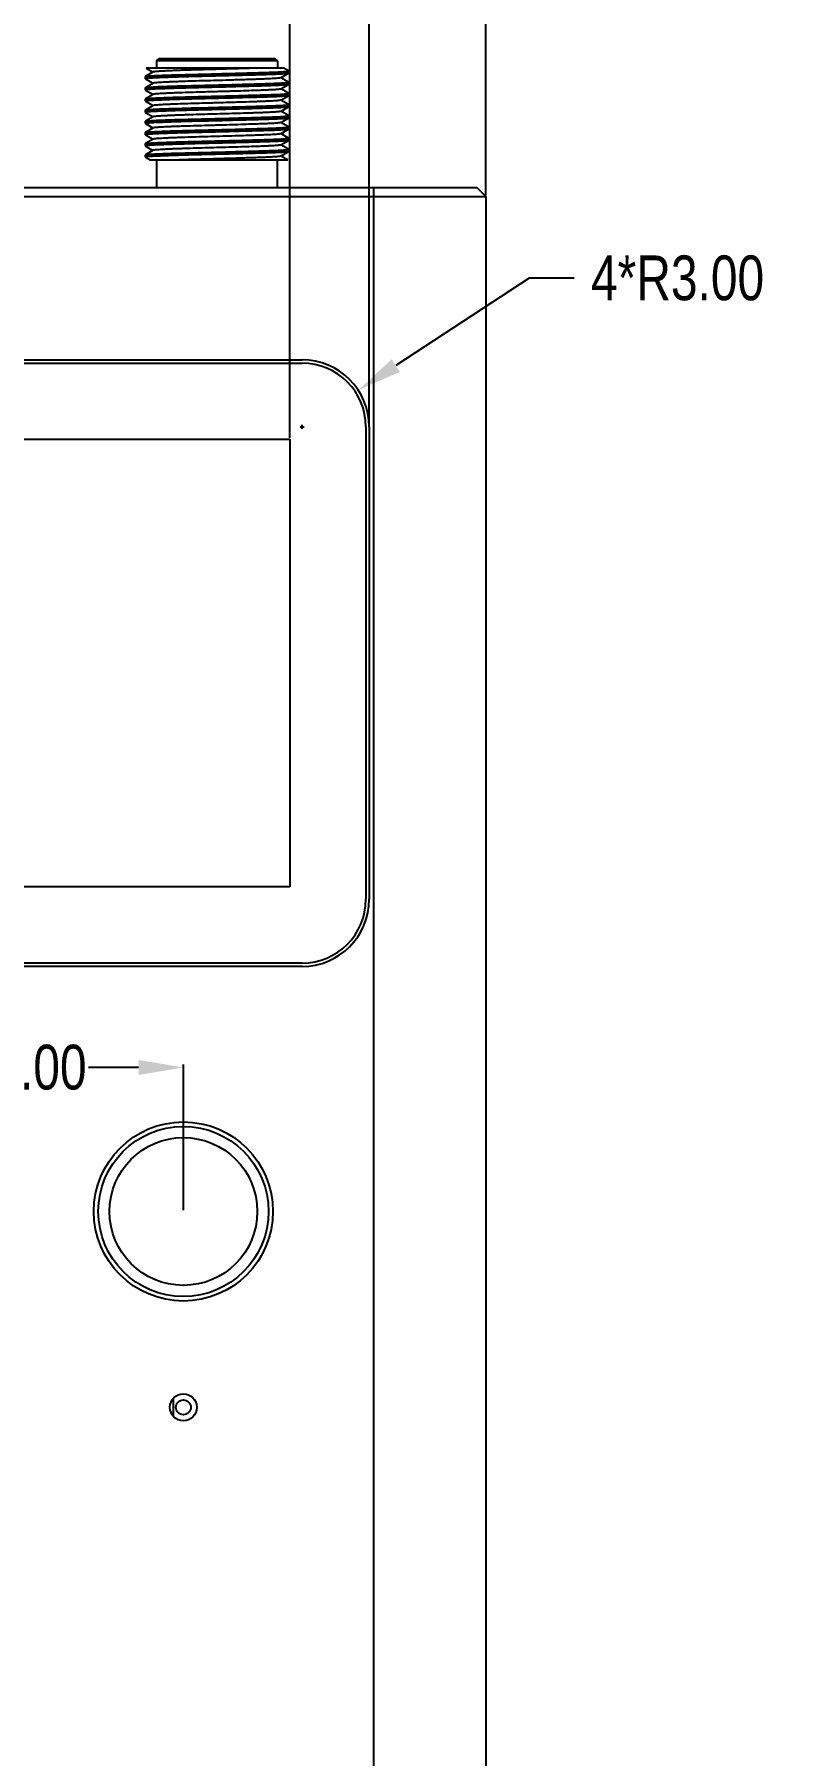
# Model space of a CAD drawing. Header units: inches. Extents: x 318 to 564, y -90 to 138.
# Drawn here: x 411.9 to 445.5, y -16 to 60.9 of the extents above; entities that cross this region are included whole.
import ezdxf

# ---------------------------------------------------------------- set-up
doc = ezdxf.new("R2010")
doc.units = ezdxf.units.IN
doc.header["$LTSCALE"] = 1.21
doc.header["$MEASUREMENT"] = 0
doc.header["$PDMODE"] = 3
doc.header["$PDSIZE"] = 0.3125
doc.layers.get('0').update_dxf_attribs({"linetype": 'CONTINUOUS'})
doc.layers.get('Defpoints').update_dxf_attribs({"linetype": 'CONTINUOUS'})
doc.layers.add('DIM', color=3, linetype='CONTINUOUS')
doc.layers.add('LAY0001', color=7, linetype='CONTINUOUS')
doc.styles.get("Standard").update_dxf_attribs({"font": 'txt', "width": 0.8})
doc.dimstyles.new('a01', dxfattribs={"dimtxt": 2, "dimasz": 2, "dimexe": 0.125, "dimexo": 0.0625, "dimgap": 0.09, "dimtad": 0, "dimtoh": 1, "dimzin": 4, "dimdsep": 46, "dimtxsty": 'STANDARD', "dimblk": '_FILLED', "dimblk1": '_FILLED', "dimblk2": '_FILLED', "dimcen": 0.09, "dimazin": 1, "dimtp": 0.01, "dimtm": 0.01, "dimtfac": 1, "dimtofl": 0, "dimtmove": 0, "dimatfit": 3, "dimldrblk": '_FILLED', "dimfxl": 1, "dimtolj": 1, "dimtzin": 4, "dimarcsym": 0})
doc.dimstyles.get("Standard").update_dxf_attribs({"dimtxt": 0.15625, "dimasz": 0.1875, "dimexe": 0.125, "dimexo": 0.0625, "dimgap": 0.09, "dimtad": 0, "dimtih": 1, "dimtoh": 1, "dimzin": 4, "dimdsep": 46, "dimtxsty": 'STANDARD', "dimblk": '_FILLED', "dimblk1": '_FILLED', "dimblk2": '_FILLED', "dimcen": 0.09, "dimazin": 1, "dimtp": 0.01, "dimtm": 0.01, "dimtfac": 1, "dimtofl": 0, "dimtmove": 0, "dimatfit": 3, "dimldrblk": '_FILLED', "dimfxl": 1, "dimtolj": 1, "dimtzin": 4, "dimarcsym": 0})

# ---------------------------------------------------------------- blocks, each defined once
blk = doc.blocks.new('_FILLED')
at = {"color": 0, "linetype": 'ByBlock'}
blk.add_solid([(0, 0), (-1, 0.167), (-1, -0.167)], dxfattribs=at)
blk = doc.blocks.new('*D82')
at = {"layer": 'Defpoints', "color": 0}
for p in [(423.281, 62.775), (385.781, 42.778), (423.281, 42.778)]:
    blk.add_point(p, dxfattribs=at)
at = {"layer": 'DIM', "color": 0, "lineweight": -2}
for p, q in [((385.781, 42.84), (385.781, 62.9)), ((387.781, 62.775), (401.374, 62.775)), ((421.281, 62.775), (407.687, 62.775)), ((423.281, 42.84), (423.281, 62.9))]:
    blk.add_line(p, q, dxfattribs=at)
at = {"layer": 'DIM', "color": 0, "lineweight": -2, "xscale": 2, "yscale": 2, "zscale": 2, "rotation": 180}
blk.add_blockref('_FILLED', (385.781, 62.775), dxfattribs=at)
at = {"layer": 'DIM', "color": 0, "lineweight": -2, "xscale": 2, "yscale": 2, "zscale": 2}
blk.add_blockref('_FILLED', (423.281, 62.775), dxfattribs=at)
at = {"layer": 'DIM', "color": 0, "insert": (404.531, 62.775), "char_height": 2, "attachment_point": 5}
blk.add_mtext('\\A1;37.50', dxfattribs=at)
blk = doc.blocks.new('*D83')
at = {"layer": 'Defpoints', "color": 0}
for p in [(426.831, 65.906), (382.231, 43.328), (426.831, 43.328)]:
    blk.add_point(p, dxfattribs=at)
at = {"layer": 'DIM', "color": 0, "lineweight": -2}
for p, q in [((382.231, 43.39), (382.231, 66.031)), ((384.231, 65.906), (401.374, 65.906)), ((424.831, 65.906), (407.687, 65.906)), ((426.831, 43.39), (426.831, 66.031))]:
    blk.add_line(p, q, dxfattribs=at)
at = {"layer": 'DIM', "color": 0, "lineweight": -2, "xscale": 2, "yscale": 2, "zscale": 2, "rotation": 180}
blk.add_blockref('_FILLED', (382.231, 65.906), dxfattribs=at)
at = {"layer": 'DIM', "color": 0, "lineweight": -2, "xscale": 2, "yscale": 2, "zscale": 2}
blk.add_blockref('_FILLED', (426.831, 65.906), dxfattribs=at)
at = {"layer": 'DIM', "color": 0, "insert": (404.531, 65.906), "char_height": 2, "attachment_point": 5}
blk.add_mtext('\\A1;44.60', dxfattribs=at)
blk = doc.blocks.new('*D84')
at = {"layer": 'Defpoints', "color": 0}
for p in [(432.031, 69.852), (377.031, 53.628), (432.031, 53.628)]:
    blk.add_point(p, dxfattribs=at)
at = {"layer": 'DIM', "color": 0, "lineweight": -2}
for p, q in [((377.031, 53.69), (377.031, 69.977)), ((432.031, 53.69), (432.031, 69.977)), ((379.031, 69.852), (401.507, 69.852)), ((430.031, 69.852), (407.554, 69.852))]:
    blk.add_line(p, q, dxfattribs=at)
at = {"layer": 'DIM', "color": 0, "lineweight": -2, "xscale": 2, "yscale": 2, "zscale": 2, "rotation": 180}
blk.add_blockref('_FILLED', (377.031, 69.852), dxfattribs=at)
at = {"layer": 'DIM', "color": 0, "lineweight": -2, "xscale": 2, "yscale": 2, "zscale": 2}
blk.add_blockref('_FILLED', (432.031, 69.852), dxfattribs=at)
at = {"layer": 'DIM', "color": 0, "insert": (404.531, 69.852), "char_height": 2, "attachment_point": 5}
blk.add_mtext('\\A1;55.00', dxfattribs=at)
blk = doc.blocks.new('*D86')
at = {"layer": 'Defpoints', "color": 0}
for p in [(418.531, 14.712), (404.531, 8.278), (418.531, 8.278)]:
    blk.add_point(p, dxfattribs=at)
at = {"layer": 'DIM', "color": 0, "lineweight": -2}
for p, q in [((404.531, 8.34), (404.531, 14.837)), ((406.531, 14.712), (408.774, 14.712)), ((416.531, 14.712), (414.287, 14.712)), ((418.531, 8.34), (418.531, 14.837))]:
    blk.add_line(p, q, dxfattribs=at)
at = {"layer": 'DIM', "color": 0, "lineweight": -2, "xscale": 2, "yscale": 2, "zscale": 2, "rotation": 180}
blk.add_blockref('_FILLED', (404.531, 14.712), dxfattribs=at)
at = {"layer": 'DIM', "color": 0, "lineweight": -2, "xscale": 2, "yscale": 2, "zscale": 2}
blk.add_blockref('_FILLED', (418.531, 14.712), dxfattribs=at)
at = {"layer": 'DIM', "color": 0, "insert": (411.531, 14.712), "char_height": 2, "attachment_point": 5}
blk.add_mtext('\\A1;14.00', dxfattribs=at)
blk = doc.blocks.new('*D97')
at = {"layer": 'Defpoints', "color": 0}
for p in [(426.34, 44.972), (423.831, 43.328)]:
    blk.add_point(p, dxfattribs=at)
at = {"layer": 'DIM', "color": 0, "lineweight": -2}
for p, q in [((433.976, 49.975), (428.013, 46.068)), ((435.976, 49.975), (433.976, 49.975)), ((423.741, 43.328), (423.921, 43.328)), ((423.831, 43.238), (423.831, 43.418))]:
    blk.add_line(p, q, dxfattribs=at)
at = {"layer": 'DIM', "color": 0, "lineweight": -2, "xscale": 2, "yscale": 2, "zscale": 2, "rotation": 213.2344813234962}
blk.add_blockref('_FILLED', (426.34, 44.972), dxfattribs=at)
at = {"layer": 'DIM', "color": 0, "insert": (440.599, 49.975), "char_height": 2, "attachment_point": 5}
blk.add_mtext('\\A1;4*R3.00', dxfattribs=at)

msp = doc.modelspace()

# ---------------------------------------------------------------- linework, layer by layer
at = {"color": 7, "linetype": 'Continuous'}
for p, q in [((423.018, 59.356), (416.872, 59.356)), ((416.872, 59.356), (417.174, 59.182)), ((417.331, 59.678), (417.431, 59.778)), ((417.331, 59.678), (417.331, 59.356)), ((422.731, 59.678), (417.331, 59.678)), ((422.631, 59.778), (417.431, 59.778)), ((422.731, 59.678), (422.631, 59.778)), ((422.731, 59.678), (422.731, 59.356)), ((423.228, 59.235), (423.019, 59.356)), ((423.231, 59.232), (423.228, 59.235)), ((423.231, 59.132), (423.231, 59.232)), ((416.831, 58.982), (416.834, 58.985)), ((416.831, 58.882), (416.831, 58.982)), ((416.831, 58.882), (416.834, 58.878)), ((416.831, 58.482), (416.834, 58.485)), ((416.831, 58.382), (416.831, 58.482)), ((417.18, 59.186), (416.834, 58.985)), ((416.834, 58.878), (417.174, 58.682)), ((417.18, 58.686), (416.834, 58.485)), ((422.881, 58.928), (423.228, 59.128)), ((422.881, 58.428), (423.228, 58.628)), ((423.228, 58.735), (422.888, 58.932)), ((423.231, 59.132), (423.228, 59.128)), ((423.231, 58.732), (423.228, 58.735)), ((423.231, 58.632), (423.228, 58.628)), ((423.231, 58.632), (423.231, 58.732)), ((416.831, 58.382), (416.834, 58.378)), ((416.831, 57.982), (416.834, 57.985)), ((416.831, 57.882), (416.831, 57.982)), ((416.831, 57.882), (416.834, 57.878)), ((416.834, 58.378), (417.174, 58.182)), ((417.18, 58.186), (416.834, 57.985)), ((416.834, 57.878), (417.174, 57.682)), ((417.18, 57.686), (416.834, 57.485)), ((422.881, 57.928), (423.228, 58.128)), ((423.228, 58.235), (422.888, 58.432)), ((423.228, 57.735), (422.888, 57.932)), ((423.231, 58.232), (423.228, 58.235)), ((423.231, 58.132), (423.228, 58.128)), ((423.231, 57.732), (423.228, 57.735)), ((423.231, 58.132), (423.231, 58.232)), ((423.231, 57.632), (423.231, 57.732)), ((416.831, 57.482), (416.834, 57.485)), ((416.831, 57.382), (416.831, 57.482)), ((416.831, 57.382), (416.834, 57.378)), ((416.831, 56.982), (416.834, 56.985)), ((416.831, 56.882), (416.831, 56.982)), ((416.834, 57.378), (417.174, 57.182)), ((417.18, 57.186), (416.834, 56.985)), ((422.881, 57.428), (423.228, 57.628)), ((422.881, 56.928), (423.228, 57.128)), ((423.228, 57.235), (422.888, 57.432)), ((423.228, 56.735), (422.888, 56.932)), ((423.231, 57.632), (423.228, 57.628)), ((423.231, 57.232), (423.228, 57.235)), ((423.231, 57.132), (423.228, 57.128)), ((423.231, 57.132), (423.231, 57.232)), ((416.831, 56.882), (416.834, 56.878)), ((416.831, 56.482), (416.834, 56.485)), ((416.831, 56.382), (416.831, 56.482)), ((416.831, 56.382), (416.834, 56.378)), ((416.834, 56.878), (417.174, 56.682)), ((417.18, 56.686), (416.834, 56.485)), ((416.834, 56.378), (417.174, 56.182)), ((417.18, 56.186), (416.834, 55.985)), ((422.881, 56.428), (423.228, 56.628)), ((423.228, 56.235), (422.888, 56.432)), ((423.231, 56.732), (423.228, 56.735)), ((423.231, 56.632), (423.228, 56.628)), ((423.231, 56.232), (423.228, 56.235)), ((423.231, 56.632), (423.231, 56.732)), ((423.231, 56.132), (423.231, 56.232)), ((416.831, 55.982), (416.834, 55.985)), ((416.831, 55.882), (416.831, 55.982)), ((416.831, 55.882), (416.834, 55.878)), ((416.831, 55.482), (416.834, 55.485)), ((416.831, 55.382), (416.831, 55.482)), ((416.831, 55.382), (416.834, 55.378)), ((416.834, 55.878), (417.174, 55.682)), ((417.18, 55.686), (416.834, 55.485)), ((416.834, 55.378), (417.045, 55.256)), ((422.881, 55.928), (423.228, 56.128)), ((422.881, 55.428), (423.228, 55.628)), ((423.228, 55.735), (422.888, 55.932)), ((423.192, 55.256), (422.888, 55.432)), ((423.231, 56.132), (423.228, 56.128)), ((423.231, 55.732), (423.228, 55.735)), ((423.231, 55.632), (423.228, 55.628)), ((423.231, 55.632), (423.231, 55.732)), ((417.045, 55.256), (423.192, 55.256)), ((417.331, 55.256), (417.331, 54.028)), ((422.731, 54.028), (422.731, 55.256)), ((377.431, 54.028), (431.631, 54.028)), ((427.031, -55.972), (427.031, 54.028)), ((431.631, 54.028), (432.031, 53.628)), ((377.031, 53.628), (432.031, 53.628)), ((432.031, 53.628), (432.031, -55.572)), ((385.231, 46.328), (423.831, 46.328)), ((385.231, 46.178), (423.831, 46.178)), ((426.681, 43.328), (426.681, 22.228)), ((426.831, 43.328), (426.831, 22.228)), ((385.781, 42.778), (423.281, 42.778)), ((423.281, 42.778), (423.281, 22.778)), ((423.281, 22.778), (385.781, 22.778)), ((423.831, 19.378), (385.231, 19.378)), ((423.831, 19.228), (385.231, 19.228))]:
    msp.add_line(p, q, dxfattribs=at)
for centre, radius in [((418.531, 8.278), 4), ((418.531, 8.278), 3.8), ((418.531, 8.278), 3.3), ((418.531, -0.472), 0.6)]:
    msp.add_circle(centre, radius, dxfattribs=at)
for centre, radius, start, end in [((423.831, 43.328), 3, 0, 90), ((423.831, 43.328), 2.85, 0, 90), ((423.831, 22.228), 3, 270, 0), ((423.831, 22.228), 2.85, 270, 0)]:
    msp.add_arc(centre, radius, start, end, dxfattribs=at)
for points, knots in [([(416.834, 58.985), (416.837, 58.987), (416.846, 58.99), (416.864, 58.993), (416.89, 58.997), (416.922, 59), (416.962, 59.004), (417.03, 59.009), (417.131, 59.015), (417.274, 59.023), (417.442, 59.031), (417.634, 59.039), (417.849, 59.047), (418.084, 59.055), (418.432, 59.065), (418.9, 59.078), (419.489, 59.092), (420.099, 59.107), (420.705, 59.123), (421.199, 59.136), (421.576, 59.147), (421.838, 59.155), (422.084, 59.162), (422.31, 59.169), (422.516, 59.176), (422.697, 59.183), (422.854, 59.191), (422.968, 59.198), (423.046, 59.203), (423.094, 59.207), (423.135, 59.211), (423.168, 59.215), (423.194, 59.219), (423.214, 59.223), (423.225, 59.226), (423.231, 59.23), (423.231, 59.232)], [0, 0, 0, 0, 0.001729, 0.004578, 0.008567, 0.013696, 0.019957, 0.027338, 0.045393, 0.067696, 0.09404, 0.124182, 0.157836, 0.194691, 0.2344, 0.320868, 0.414011, 0.510358, 0.606306, 0.698268, 0.741672, 0.782807, 0.821289, 0.856759, 0.888886, 0.917372, 0.941952, 0.962397, 0.971009, 0.978521, 0.984915, 0.99018, 0.994306, 0.997291, 0.999151, 1, 1, 1, 1]), ([(421.687, 59.356), (421.462, 59.348), (420.99, 59.333), (420.264, 59.312), (419.639, 59.294), (419.144, 59.282), (418.792, 59.271), (418.463, 59.261), (418.161, 59.25), (417.893, 59.239), (417.693, 59.229), (417.553, 59.222), (417.465, 59.216), (417.387, 59.211), (417.322, 59.206), (417.269, 59.202), (417.228, 59.197), (417.202, 59.193), (417.187, 59.189), (417.182, 59.187), (417.18, 59.186)], [0, 0, 0, 0, 0.149435, 0.314378, 0.483088, 0.565096, 0.643538, 0.717082, 0.784342, 0.844165, 0.895475, 0.917639, 0.937341, 0.954502, 0.969041, 0.980885, 0.989991, 0.996348, 0.998505, 1, 1, 1, 1]), ([(423.228, 59.128), (423.224, 59.126), (423.215, 59.123), (423.197, 59.12), (423.171, 59.116), (423.139, 59.112), (423.099, 59.108), (423.031, 59.102), (422.929, 59.095), (422.787, 59.088), (422.619, 59.08), (422.426, 59.073), (422.211, 59.066), (421.976, 59.059), (421.628, 59.048), (421.16, 59.035), (420.571, 59.019), (419.962, 59.003), (419.355, 58.989), (418.862, 58.977), (418.485, 58.967), (418.222, 58.959), (417.977, 58.951), (417.751, 58.943), (417.546, 58.935), (417.364, 58.927), (417.207, 58.919), (417.093, 58.913), (417.015, 58.908), (416.967, 58.904), (416.926, 58.901), (416.893, 58.897), (416.867, 58.894), (416.848, 58.89), (416.837, 58.887), (416.831, 58.884), (416.831, 58.882)], [0, 0, 0, 0, 0.001751, 0.004621, 0.008633, 0.013783, 0.020062, 0.02746, 0.045544, 0.067869, 0.094228, 0.124379, 0.158039, 0.194896, 0.234607, 0.321078, 0.414221, 0.510554, 0.606475, 0.698405, 0.741793, 0.782917, 0.821391, 0.856856, 0.888978, 0.917458, 0.94203, 0.962464, 0.97107, 0.978574, 0.984959, 0.990214, 0.994331, 0.997307, 0.999159, 1, 1, 1, 1]), ([(423.228, 58.628), (423.224, 58.626), (423.215, 58.623), (423.197, 58.62), (423.171, 58.616), (423.139, 58.612), (423.099, 58.608), (423.031, 58.602), (422.929, 58.595), (422.787, 58.588), (422.619, 58.58), (422.426, 58.573), (422.211, 58.566), (421.976, 58.559), (421.628, 58.548), (421.16, 58.535), (420.571, 58.519), (419.962, 58.503), (419.355, 58.489), (418.862, 58.477), (418.485, 58.467), (418.222, 58.459), (417.977, 58.451), (417.751, 58.443), (417.546, 58.435), (417.364, 58.427), (417.207, 58.419), (417.093, 58.413), (417.015, 58.408), (416.967, 58.404), (416.926, 58.401), (416.893, 58.397), (416.867, 58.394), (416.848, 58.39), (416.837, 58.387), (416.831, 58.384), (416.831, 58.382)], [0, 0, 0, 0, 0.001751, 0.004621, 0.008633, 0.013783, 0.020062, 0.02746, 0.045544, 0.067869, 0.094228, 0.124379, 0.158039, 0.194896, 0.234607, 0.321078, 0.414221, 0.510554, 0.606475, 0.698405, 0.741793, 0.782917, 0.821391, 0.856856, 0.888978, 0.917458, 0.94203, 0.962464, 0.97107, 0.978574, 0.984959, 0.990214, 0.994331, 0.997307, 0.999159, 1, 1, 1, 1]), ([(416.834, 58.485), (416.837, 58.487), (416.846, 58.49), (416.864, 58.493), (416.89, 58.497), (416.922, 58.5), (416.962, 58.504), (417.03, 58.509), (417.131, 58.515), (417.274, 58.523), (417.442, 58.531), (417.634, 58.539), (417.849, 58.547), (418.084, 58.555), (418.432, 58.565), (418.9, 58.578), (419.489, 58.592), (420.099, 58.607), (420.705, 58.623), (421.199, 58.636), (421.576, 58.647), (421.838, 58.655), (422.084, 58.662), (422.31, 58.669), (422.516, 58.676), (422.697, 58.683), (422.854, 58.691), (422.968, 58.698), (423.046, 58.703), (423.094, 58.707), (423.135, 58.711), (423.168, 58.715), (423.194, 58.719), (423.214, 58.723), (423.225, 58.726), (423.231, 58.73), (423.231, 58.732)], [0, 0, 0, 0, 0.001729, 0.004578, 0.008567, 0.013696, 0.019957, 0.027338, 0.045393, 0.067696, 0.09404, 0.124182, 0.157836, 0.194691, 0.2344, 0.320868, 0.414011, 0.510358, 0.606306, 0.698268, 0.741672, 0.782807, 0.821289, 0.856759, 0.888886, 0.917372, 0.941952, 0.962397, 0.971009, 0.978521, 0.984915, 0.99018, 0.994306, 0.997291, 0.999151, 1, 1, 1, 1]), ([(422.881, 58.928), (422.878, 58.926), (422.869, 58.923), (422.853, 58.919), (422.83, 58.916), (422.801, 58.912), (422.766, 58.908), (422.706, 58.902), (422.617, 58.895), (422.493, 58.888), (422.346, 58.88), (422.179, 58.873), (421.992, 58.867), (421.787, 58.859), (421.567, 58.852), (421.332, 58.844), (421.086, 58.837), (420.831, 58.829), (420.477, 58.818), (420.029, 58.805), (419.496, 58.791), (418.982, 58.777), (418.575, 58.764), (418.272, 58.754), (418.067, 58.746), (417.881, 58.738), (417.713, 58.73), (417.567, 58.722), (417.443, 58.715), (417.354, 58.709), (417.295, 58.704), (417.26, 58.7), (417.231, 58.697), (417.208, 58.694), (417.192, 58.69), (417.183, 58.687), (417.181, 58.685)], [0, 0, 0, 0, 0.001852, 0.004775, 0.008799, 0.013931, 0.020164, 0.027477, 0.045243, 0.067095, 0.092892, 0.122343, 0.155175, 0.191178, 0.229975, 0.271167, 0.314449, 0.359413, 0.405641, 0.500232, 0.594818, 0.685973, 0.770421, 0.809173, 0.845139, 0.877981, 0.907404, 0.933119, 0.95498, 0.972734, 0.979995, 0.986184, 0.991294, 0.995299, 0.998192, 1, 1, 1, 1]), ([(423.228, 58.128), (423.224, 58.126), (423.215, 58.123), (423.197, 58.12), (423.171, 58.116), (423.139, 58.112), (423.099, 58.108), (423.031, 58.102), (422.929, 58.095), (422.787, 58.088), (422.619, 58.08), (422.426, 58.073), (422.211, 58.066), (421.976, 58.059), (421.628, 58.048), (421.16, 58.035), (420.571, 58.019), (419.962, 58.003), (419.355, 57.989), (418.862, 57.977), (418.485, 57.967), (418.222, 57.959), (417.977, 57.951), (417.751, 57.943), (417.546, 57.935), (417.364, 57.927), (417.207, 57.919), (417.093, 57.913), (417.015, 57.908), (416.967, 57.904), (416.926, 57.901), (416.893, 57.897), (416.867, 57.894), (416.848, 57.89), (416.837, 57.887), (416.831, 57.884), (416.831, 57.882)], [0, 0, 0, 0, 0.001751, 0.004621, 0.008633, 0.013783, 0.020062, 0.02746, 0.045544, 0.067869, 0.094228, 0.124379, 0.158039, 0.194896, 0.234607, 0.321078, 0.414221, 0.510554, 0.606475, 0.698405, 0.741793, 0.782917, 0.821391, 0.856856, 0.888978, 0.917458, 0.94203, 0.962464, 0.97107, 0.978574, 0.984959, 0.990214, 0.994331, 0.997307, 0.999159, 1, 1, 1, 1]), ([(416.834, 57.985), (416.837, 57.987), (416.846, 57.99), (416.864, 57.993), (416.89, 57.997), (416.922, 58), (416.962, 58.004), (417.03, 58.009), (417.131, 58.015), (417.274, 58.023), (417.442, 58.031), (417.634, 58.039), (417.849, 58.047), (418.084, 58.055), (418.432, 58.065), (418.9, 58.078), (419.489, 58.092), (420.099, 58.107), (420.705, 58.123), (421.199, 58.136), (421.576, 58.147), (421.838, 58.155), (422.084, 58.162), (422.31, 58.169), (422.516, 58.176), (422.697, 58.183), (422.854, 58.191), (422.968, 58.198), (423.046, 58.203), (423.094, 58.207), (423.135, 58.211), (423.168, 58.215), (423.194, 58.219), (423.214, 58.223), (423.225, 58.226), (423.231, 58.23), (423.231, 58.232)], [0, 0, 0, 0, 0.001729, 0.004578, 0.008567, 0.013696, 0.019957, 0.027338, 0.045393, 0.067696, 0.09404, 0.124182, 0.157836, 0.194691, 0.2344, 0.320868, 0.414011, 0.510358, 0.606306, 0.698268, 0.741672, 0.782807, 0.821289, 0.856759, 0.888886, 0.917372, 0.941952, 0.962397, 0.971009, 0.978521, 0.984915, 0.99018, 0.994306, 0.997291, 0.999151, 1, 1, 1, 1]), ([(416.834, 57.485), (416.837, 57.487), (416.846, 57.49), (416.864, 57.493), (416.89, 57.497), (416.922, 57.5), (416.962, 57.504), (417.03, 57.509), (417.131, 57.515), (417.274, 57.523), (417.442, 57.531), (417.634, 57.539), (417.849, 57.547), (418.084, 57.555), (418.432, 57.565), (418.9, 57.578), (419.489, 57.592), (420.099, 57.607), (420.705, 57.623), (421.199, 57.636), (421.576, 57.647), (421.838, 57.655), (422.084, 57.662), (422.31, 57.669), (422.516, 57.676), (422.697, 57.683), (422.854, 57.691), (422.968, 57.698), (423.046, 57.703), (423.094, 57.707), (423.135, 57.711), (423.168, 57.715), (423.194, 57.719), (423.214, 57.723), (423.225, 57.726), (423.231, 57.73), (423.231, 57.732)], [0, 0, 0, 0, 0.001729, 0.004578, 0.008567, 0.013696, 0.019957, 0.027338, 0.045393, 0.067696, 0.09404, 0.124182, 0.157836, 0.194691, 0.2344, 0.320868, 0.414011, 0.510358, 0.606306, 0.698268, 0.741672, 0.782807, 0.821289, 0.856759, 0.888886, 0.917372, 0.941952, 0.962397, 0.971009, 0.978521, 0.984915, 0.99018, 0.994306, 0.997291, 0.999151, 1, 1, 1, 1]), ([(422.881, 58.428), (422.878, 58.426), (422.869, 58.423), (422.852, 58.419), (422.83, 58.415), (422.801, 58.412), (422.766, 58.408), (422.706, 58.402), (422.617, 58.395), (422.493, 58.388), (422.346, 58.381), (422.179, 58.373), (421.992, 58.367), (421.787, 58.359), (421.485, 58.349), (421.165, 58.339), (420.83, 58.328), (420.568, 58.321), (420.3, 58.313), (420.029, 58.305), (419.759, 58.298), (419.406, 58.288), (418.982, 58.277), (418.575, 58.264), (418.272, 58.254), (418.067, 58.246), (417.881, 58.238), (417.713, 58.23), (417.567, 58.222), (417.443, 58.215), (417.354, 58.209), (417.295, 58.204), (417.26, 58.2), (417.231, 58.197), (417.208, 58.194), (417.192, 58.19), (417.183, 58.187), (417.18, 58.186)], [0, 0, 0, 0, 0.001887, 0.004852, 0.008872, 0.013955, 0.020131, 0.027426, 0.045288, 0.067152, 0.092887, 0.12235, 0.155198, 0.191198, 0.229983, 0.314461, 0.359427, 0.405649, 0.452725, 0.500234, 0.547741, 0.594822, 0.685972, 0.770422, 0.809163, 0.845129, 0.877973, 0.90738, 0.933121, 0.954981, 0.972713, 0.97998, 0.986171, 0.991275, 0.995274, 0.998173, 1, 1, 1, 1]), ([(422.881, 57.928), (422.878, 57.926), (422.869, 57.923), (422.853, 57.919), (422.83, 57.916), (422.801, 57.912), (422.766, 57.908), (422.706, 57.902), (422.617, 57.896), (422.493, 57.888), (422.346, 57.88), (422.179, 57.873), (421.992, 57.866), (421.787, 57.859), (421.485, 57.849), (421.165, 57.839), (420.83, 57.829), (420.477, 57.818), (420.119, 57.807), (419.759, 57.798), (419.406, 57.788), (418.982, 57.777), (418.506, 57.762), (418.141, 57.749), (417.881, 57.738), (417.713, 57.73), (417.567, 57.723), (417.443, 57.715), (417.354, 57.709), (417.295, 57.704), (417.26, 57.7), (417.231, 57.697), (417.208, 57.694), (417.192, 57.69), (417.183, 57.687), (417.18, 57.686)], [0, 0, 0, 0, 0.001862, 0.004801, 0.008835, 0.013966, 0.020186, 0.027484, 0.045255, 0.067118, 0.092895, 0.122342, 0.155208, 0.191202, 0.229964, 0.314469, 0.359422, 0.40564, 0.500234, 0.547742, 0.594817, 0.685973, 0.770423, 0.845124, 0.877954, 0.907386, 0.93314, 0.954971, 0.972708, 0.979987, 0.986181, 0.991275, 0.995265, 0.998167, 1, 1, 1, 1]), ([(423.228, 57.628), (423.224, 57.626), (423.215, 57.623), (423.197, 57.62), (423.171, 57.616), (423.139, 57.612), (423.099, 57.608), (423.031, 57.602), (422.929, 57.595), (422.787, 57.588), (422.619, 57.58), (422.426, 57.573), (422.211, 57.566), (421.976, 57.559), (421.628, 57.548), (421.16, 57.535), (420.571, 57.519), (419.962, 57.503), (419.355, 57.489), (418.862, 57.477), (418.485, 57.467), (418.222, 57.459), (417.977, 57.451), (417.751, 57.443), (417.546, 57.435), (417.364, 57.427), (417.207, 57.419), (417.093, 57.413), (417.015, 57.408), (416.967, 57.404), (416.926, 57.401), (416.893, 57.397), (416.867, 57.394), (416.848, 57.39), (416.837, 57.387), (416.831, 57.384), (416.831, 57.382)], [0, 0, 0, 0, 0.001751, 0.004621, 0.008633, 0.013783, 0.020062, 0.02746, 0.045544, 0.067869, 0.094228, 0.124379, 0.158039, 0.194896, 0.234607, 0.321078, 0.414221, 0.510554, 0.606475, 0.698405, 0.741793, 0.782917, 0.821391, 0.856856, 0.888978, 0.917458, 0.94203, 0.962464, 0.97107, 0.978574, 0.984959, 0.990214, 0.994331, 0.997307, 0.999159, 1, 1, 1, 1]), ([(423.228, 57.128), (423.224, 57.126), (423.215, 57.123), (423.197, 57.12), (423.171, 57.116), (423.139, 57.112), (423.099, 57.108), (423.031, 57.102), (422.929, 57.095), (422.787, 57.088), (422.619, 57.08), (422.426, 57.073), (422.211, 57.066), (421.976, 57.059), (421.628, 57.048), (421.16, 57.035), (420.571, 57.019), (419.962, 57.003), (419.355, 56.989), (418.862, 56.977), (418.485, 56.967), (418.222, 56.959), (417.977, 56.951), (417.751, 56.943), (417.546, 56.935), (417.364, 56.927), (417.207, 56.919), (417.093, 56.913), (417.015, 56.908), (416.967, 56.904), (416.926, 56.901), (416.893, 56.897), (416.867, 56.894), (416.848, 56.89), (416.837, 56.887), (416.831, 56.884), (416.831, 56.882)], [0, 0, 0, 0, 0.001751, 0.004621, 0.008633, 0.013783, 0.020062, 0.02746, 0.045544, 0.067869, 0.094228, 0.124379, 0.158039, 0.194896, 0.234607, 0.321078, 0.414221, 0.510554, 0.606475, 0.698405, 0.741793, 0.782917, 0.821391, 0.856856, 0.888978, 0.917458, 0.94203, 0.962464, 0.97107, 0.978574, 0.984959, 0.990214, 0.994331, 0.997307, 0.999159, 1, 1, 1, 1]), ([(416.834, 56.985), (416.837, 56.987), (416.846, 56.99), (416.864, 56.993), (416.89, 56.997), (416.922, 57), (416.962, 57.004), (417.03, 57.009), (417.131, 57.015), (417.274, 57.023), (417.442, 57.031), (417.634, 57.039), (417.849, 57.047), (418.084, 57.055), (418.432, 57.065), (418.9, 57.078), (419.489, 57.092), (420.099, 57.107), (420.705, 57.123), (421.199, 57.136), (421.576, 57.147), (421.838, 57.155), (422.084, 57.162), (422.31, 57.169), (422.516, 57.176), (422.697, 57.183), (422.854, 57.191), (422.968, 57.198), (423.046, 57.203), (423.094, 57.207), (423.135, 57.211), (423.168, 57.215), (423.194, 57.219), (423.214, 57.223), (423.225, 57.226), (423.231, 57.23), (423.231, 57.232)], [0, 0, 0, 0, 0.001729, 0.004578, 0.008567, 0.013696, 0.019957, 0.027338, 0.045393, 0.067696, 0.09404, 0.124182, 0.157836, 0.194691, 0.2344, 0.320868, 0.414011, 0.510358, 0.606306, 0.698268, 0.741672, 0.782807, 0.821289, 0.856759, 0.888886, 0.917372, 0.941952, 0.962397, 0.971009, 0.978521, 0.984915, 0.99018, 0.994306, 0.997291, 0.999151, 1, 1, 1, 1]), ([(422.881, 57.428), (422.878, 57.426), (422.869, 57.423), (422.853, 57.419), (422.83, 57.416), (422.801, 57.412), (422.766, 57.408), (422.706, 57.402), (422.617, 57.395), (422.493, 57.388), (422.346, 57.38), (422.179, 57.373), (421.992, 57.366), (421.787, 57.359), (421.485, 57.349), (421.077, 57.336), (420.563, 57.321), (420.029, 57.305), (419.496, 57.291), (419.061, 57.279), (418.727, 57.269), (418.492, 57.261), (418.272, 57.254), (418.067, 57.246), (417.881, 57.238), (417.713, 57.23), (417.567, 57.223), (417.443, 57.215), (417.354, 57.209), (417.295, 57.204), (417.26, 57.2), (417.231, 57.197), (417.208, 57.194), (417.192, 57.19), (417.183, 57.187), (417.18, 57.186)], [0, 0, 0, 0, 0.001851, 0.004773, 0.008795, 0.01392, 0.020144, 0.027451, 0.045231, 0.067094, 0.09287, 0.12232, 0.15519, 0.191174, 0.229939, 0.314444, 0.405627, 0.50022, 0.594802, 0.685962, 0.729228, 0.770403, 0.809146, 0.845144, 0.877956, 0.907364, 0.933133, 0.954963, 0.972707, 0.979982, 0.986171, 0.991269, 0.995273, 0.998178, 1, 1, 1, 1]), ([(422.881, 56.928), (422.878, 56.926), (422.869, 56.923), (422.853, 56.919), (422.83, 56.916), (422.801, 56.912), (422.766, 56.908), (422.706, 56.902), (422.617, 56.895), (422.493, 56.888), (422.346, 56.88), (422.179, 56.873), (421.992, 56.866), (421.787, 56.859), (421.485, 56.849), (421.077, 56.836), (420.563, 56.82), (420.119, 56.808), (419.759, 56.798), (419.406, 56.788), (418.982, 56.777), (418.575, 56.764), (418.272, 56.754), (418.067, 56.746), (417.881, 56.738), (417.713, 56.73), (417.567, 56.723), (417.443, 56.715), (417.354, 56.709), (417.295, 56.704), (417.26, 56.701), (417.231, 56.697), (417.208, 56.694), (417.192, 56.69), (417.184, 56.687), (417.181, 56.685)], [0, 0, 0, 0, 0.001845, 0.004771, 0.0088, 0.013933, 0.02016, 0.027467, 0.045248, 0.067111, 0.092874, 0.122331, 0.155195, 0.191183, 0.229968, 0.314455, 0.405645, 0.500237, 0.547744, 0.594825, 0.685975, 0.77044, 0.809177, 0.845146, 0.877983, 0.9074, 0.933157, 0.954995, 0.97272, 0.980003, 0.98621, 0.991318, 0.995309, 0.998186, 1, 1, 1, 1]), ([(423.228, 56.628), (423.224, 56.626), (423.215, 56.623), (423.197, 56.62), (423.171, 56.616), (423.139, 56.612), (423.099, 56.608), (423.031, 56.602), (422.929, 56.595), (422.787, 56.588), (422.619, 56.58), (422.426, 56.573), (422.211, 56.566), (421.976, 56.559), (421.628, 56.548), (421.16, 56.535), (420.571, 56.519), (419.962, 56.503), (419.355, 56.489), (418.862, 56.477), (418.485, 56.467), (418.222, 56.459), (417.977, 56.451), (417.751, 56.443), (417.546, 56.435), (417.364, 56.427), (417.207, 56.419), (417.093, 56.413), (417.015, 56.408), (416.967, 56.404), (416.926, 56.401), (416.893, 56.397), (416.867, 56.394), (416.848, 56.39), (416.837, 56.387), (416.831, 56.384), (416.831, 56.382)], [0, 0, 0, 0, 0.001751, 0.004621, 0.008633, 0.013783, 0.020062, 0.02746, 0.045544, 0.067869, 0.094228, 0.124379, 0.158039, 0.194896, 0.234607, 0.321078, 0.414221, 0.510554, 0.606475, 0.698405, 0.741793, 0.782917, 0.821391, 0.856856, 0.888978, 0.917458, 0.94203, 0.962464, 0.97107, 0.978574, 0.984959, 0.990214, 0.994331, 0.997307, 0.999159, 1, 1, 1, 1]), ([(416.834, 56.485), (416.837, 56.487), (416.846, 56.49), (416.864, 56.493), (416.89, 56.497), (416.922, 56.5), (416.962, 56.504), (417.03, 56.509), (417.131, 56.515), (417.274, 56.523), (417.442, 56.531), (417.634, 56.539), (417.849, 56.547), (418.084, 56.555), (418.432, 56.565), (418.9, 56.578), (419.489, 56.592), (420.099, 56.607), (420.705, 56.623), (421.199, 56.636), (421.576, 56.647), (421.838, 56.655), (422.084, 56.662), (422.31, 56.669), (422.516, 56.676), (422.697, 56.683), (422.854, 56.691), (422.968, 56.698), (423.046, 56.703), (423.094, 56.707), (423.135, 56.711), (423.168, 56.715), (423.194, 56.719), (423.214, 56.723), (423.225, 56.726), (423.231, 56.73), (423.231, 56.732)], [0, 0, 0, 0, 0.001729, 0.004578, 0.008567, 0.013696, 0.019957, 0.027338, 0.045393, 0.067696, 0.09404, 0.124182, 0.157836, 0.194691, 0.2344, 0.320868, 0.414011, 0.510358, 0.606306, 0.698268, 0.741672, 0.782807, 0.821289, 0.856759, 0.888886, 0.917372, 0.941952, 0.962397, 0.971009, 0.978521, 0.984915, 0.99018, 0.994306, 0.997291, 0.999151, 1, 1, 1, 1]), ([(416.834, 55.985), (416.837, 55.987), (416.846, 55.99), (416.864, 55.993), (416.89, 55.997), (416.922, 56), (416.962, 56.004), (417.03, 56.009), (417.131, 56.015), (417.274, 56.023), (417.442, 56.031), (417.634, 56.039), (417.849, 56.047), (418.084, 56.055), (418.432, 56.065), (418.9, 56.078), (419.489, 56.092), (420.099, 56.107), (420.705, 56.123), (421.199, 56.136), (421.576, 56.147), (421.838, 56.155), (422.084, 56.162), (422.31, 56.169), (422.516, 56.176), (422.697, 56.183), (422.854, 56.191), (422.968, 56.198), (423.046, 56.203), (423.094, 56.207), (423.135, 56.211), (423.168, 56.215), (423.194, 56.219), (423.214, 56.223), (423.225, 56.226), (423.231, 56.23), (423.231, 56.232)], [0, 0, 0, 0, 0.001729, 0.004578, 0.008567, 0.013696, 0.019957, 0.027338, 0.045393, 0.067696, 0.09404, 0.124182, 0.157836, 0.194691, 0.2344, 0.320868, 0.414011, 0.510358, 0.606306, 0.698268, 0.741672, 0.782807, 0.821289, 0.856759, 0.888886, 0.917372, 0.941952, 0.962397, 0.971009, 0.978521, 0.984915, 0.99018, 0.994306, 0.997291, 0.999151, 1, 1, 1, 1]), ([(422.881, 56.428), (422.878, 56.426), (422.869, 56.423), (422.853, 56.419), (422.83, 56.415), (422.801, 56.412), (422.766, 56.408), (422.706, 56.402), (422.617, 56.396), (422.493, 56.388), (422.346, 56.38), (422.179, 56.373), (421.992, 56.366), (421.787, 56.359), (421.485, 56.349), (421.077, 56.336), (420.563, 56.321), (420.029, 56.305), (419.496, 56.291), (418.982, 56.277), (418.575, 56.264), (418.272, 56.254), (418.067, 56.246), (417.881, 56.238), (417.713, 56.23), (417.567, 56.222), (417.443, 56.215), (417.354, 56.209), (417.295, 56.204), (417.26, 56.2), (417.231, 56.197), (417.208, 56.194), (417.192, 56.19), (417.183, 56.187), (417.18, 56.186)], [0, 0, 0, 0, 0.001854, 0.004814, 0.008874, 0.014014, 0.020225, 0.027513, 0.045278, 0.067148, 0.092927, 0.12236, 0.155229, 0.191221, 0.229984, 0.314478, 0.405656, 0.500241, 0.594818, 0.685971, 0.770419, 0.809167, 0.845114, 0.877948, 0.907353, 0.933123, 0.954992, 0.972672, 0.979925, 0.986128, 0.991256, 0.99528, 0.998186, 1, 1, 1, 1]), ([(423.228, 56.128), (423.224, 56.126), (423.215, 56.123), (423.197, 56.12), (423.171, 56.116), (423.139, 56.112), (423.099, 56.108), (423.031, 56.102), (422.929, 56.095), (422.787, 56.088), (422.619, 56.08), (422.426, 56.073), (422.211, 56.066), (421.976, 56.059), (421.628, 56.048), (421.16, 56.035), (420.571, 56.019), (419.962, 56.003), (419.355, 55.989), (418.862, 55.977), (418.485, 55.967), (418.222, 55.959), (417.977, 55.951), (417.751, 55.943), (417.546, 55.935), (417.364, 55.927), (417.207, 55.919), (417.093, 55.913), (417.015, 55.908), (416.967, 55.904), (416.926, 55.901), (416.893, 55.897), (416.867, 55.894), (416.848, 55.89), (416.837, 55.887), (416.831, 55.884), (416.831, 55.882)], [0, 0, 0, 0, 0.001751, 0.004621, 0.008633, 0.013783, 0.020062, 0.02746, 0.045544, 0.067869, 0.094228, 0.124379, 0.158039, 0.194896, 0.234607, 0.321078, 0.414221, 0.510554, 0.606475, 0.698405, 0.741793, 0.782917, 0.821391, 0.856856, 0.888978, 0.917458, 0.94203, 0.962464, 0.97107, 0.978574, 0.984959, 0.990214, 0.994331, 0.997307, 0.999159, 1, 1, 1, 1]), ([(423.228, 55.628), (423.224, 55.626), (423.215, 55.623), (423.197, 55.62), (423.171, 55.616), (423.139, 55.612), (423.099, 55.608), (423.031, 55.602), (422.929, 55.595), (422.787, 55.588), (422.619, 55.58), (422.426, 55.573), (422.211, 55.566), (421.976, 55.559), (421.628, 55.548), (421.16, 55.535), (420.571, 55.519), (419.962, 55.503), (419.355, 55.489), (418.862, 55.477), (418.485, 55.467), (418.222, 55.459), (417.977, 55.451), (417.751, 55.443), (417.546, 55.435), (417.364, 55.427), (417.207, 55.419), (417.093, 55.413), (417.015, 55.408), (416.967, 55.404), (416.926, 55.401), (416.893, 55.397), (416.867, 55.394), (416.848, 55.39), (416.837, 55.387), (416.831, 55.384), (416.831, 55.382)], [0, 0, 0, 0, 0.001751, 0.004621, 0.008633, 0.013783, 0.020062, 0.02746, 0.045544, 0.067869, 0.094228, 0.124379, 0.158039, 0.194896, 0.234607, 0.321078, 0.414221, 0.510554, 0.606475, 0.698405, 0.741793, 0.782917, 0.821391, 0.856856, 0.888978, 0.917458, 0.94203, 0.962464, 0.97107, 0.978574, 0.984959, 0.990214, 0.994331, 0.997307, 0.999159, 1, 1, 1, 1]), ([(416.834, 55.485), (416.837, 55.487), (416.846, 55.49), (416.864, 55.493), (416.89, 55.497), (416.922, 55.5), (416.962, 55.504), (417.03, 55.509), (417.131, 55.515), (417.274, 55.523), (417.442, 55.531), (417.634, 55.539), (417.849, 55.547), (418.084, 55.555), (418.432, 55.565), (418.9, 55.578), (419.489, 55.592), (420.099, 55.607), (420.705, 55.623), (421.199, 55.636), (421.576, 55.647), (421.838, 55.655), (422.084, 55.662), (422.31, 55.669), (422.516, 55.676), (422.697, 55.683), (422.854, 55.691), (422.968, 55.698), (423.046, 55.703), (423.094, 55.707), (423.135, 55.711), (423.168, 55.715), (423.194, 55.719), (423.214, 55.723), (423.225, 55.726), (423.231, 55.73), (423.231, 55.732)], [0, 0, 0, 0, 0.001729, 0.004578, 0.008567, 0.013696, 0.019957, 0.027338, 0.045393, 0.067696, 0.09404, 0.124182, 0.157836, 0.194691, 0.2344, 0.320868, 0.414011, 0.510358, 0.606306, 0.698268, 0.741672, 0.782807, 0.821289, 0.856759, 0.888886, 0.917372, 0.941952, 0.962397, 0.971009, 0.978521, 0.984915, 0.99018, 0.994306, 0.997291, 0.999151, 1, 1, 1, 1]), ([(422.881, 55.928), (422.878, 55.926), (422.869, 55.923), (422.853, 55.919), (422.83, 55.916), (422.801, 55.912), (422.766, 55.908), (422.706, 55.902), (422.617, 55.895), (422.493, 55.888), (422.346, 55.88), (422.179, 55.873), (421.992, 55.866), (421.787, 55.859), (421.485, 55.849), (421.077, 55.836), (420.563, 55.82), (420.029, 55.805), (419.496, 55.791), (418.982, 55.777), (418.575, 55.764), (418.272, 55.754), (418.067, 55.746), (417.881, 55.738), (417.713, 55.73), (417.567, 55.722), (417.443, 55.715), (417.354, 55.709), (417.295, 55.704), (417.26, 55.7), (417.231, 55.697), (417.208, 55.694), (417.192, 55.69), (417.183, 55.687), (417.18, 55.686)], [0, 0, 0, 0, 0.00187, 0.004808, 0.008833, 0.013953, 0.020172, 0.02748, 0.045261, 0.067122, 0.092896, 0.122344, 0.155215, 0.191194, 0.229967, 0.314462, 0.405649, 0.500236, 0.594816, 0.68597, 0.770432, 0.809164, 0.84512, 0.877969, 0.907391, 0.93313, 0.954972, 0.972717, 0.979987, 0.986172, 0.991269, 0.995272, 0.998176, 1, 1, 1, 1]), ([(422.881, 55.428), (422.879, 55.427), (422.873, 55.425), (422.859, 55.421), (422.832, 55.416), (422.791, 55.41), (422.737, 55.405), (422.67, 55.399), (422.592, 55.394), (422.502, 55.389), (422.36, 55.381), (422.158, 55.372), (421.886, 55.363), (421.581, 55.352), (421.248, 55.342), (420.892, 55.331), (420.393, 55.316), (419.765, 55.297), (419.036, 55.279), (418.563, 55.264), (418.338, 55.256)], [0, 0, 0, 0, 0.001498, 0.00367, 0.010104, 0.019321, 0.031285, 0.045927, 0.063176, 0.08299, 0.105295, 0.156861, 0.21696, 0.284508, 0.358297, 0.436941, 0.519052, 0.687651, 0.851921, 1, 1, 1, 1])]:
    msp.add_open_spline(points, degree=3, knots=knots, dxfattribs=at)
at = {"layer": 'LAY0001', "color": 7, "linetype": 'Continuous'}
msp.add_line((418.081, -0.087), (418.081, -0.858), dxfattribs=at)
msp.add_circle((418.531, -0.472), 0.332, dxfattribs=at)

# ---------------------------------------------------------------- dimensions: what is measured, and where the dimension line sits
at = {"layer": 'DIM'}
for base, p1, p2, picture, middle in [((432.031, 69.852), (377.031, 53.628), (432.031, 53.628), '*D84', (404.531, 69.852)), ((426.831, 65.906), (382.231, 43.328), (426.831, 43.328), '*D83', (404.531, 65.906)), ((423.281, 62.775), (385.781, 42.778), (423.281, 42.778), '*D82', (404.531, 62.775)), ((418.531, 14.712), (404.531, 8.278), (418.531, 8.278), '*D86', (411.531, 14.712))]:
    dim = msp.add_linear_dim(base=base, p1=p1, p2=p2, dimstyle='STANDARD', override={"dimtxt": 2, "dimasz": 2, "dimtih": 0, "dimzin": 0, "dimcen": 0.198, "dimadec": 0, "dimazin": 0, "dimtp": 0, "dimtm": 0, "dimtdec": 4, "dimtzin": 0}, dxfattribs=at)
    dim.commit()
    dim.dimension.update_dxf_attribs({"geometry": picture, "text_midpoint": middle})
dim = msp.add_radius_dim(center=(423.831, 43.328), mpoint=(426.34, 44.972), dimstyle='a01', override={"dimpost": '4*R<>'}, dxfattribs=at)
dim.commit()
dim.dimension.update_dxf_attribs({"geometry": '*D97', "text_midpoint": (433.976, 49.975), "dimtype": 164})

doc.saveas('drawing.dxf')
